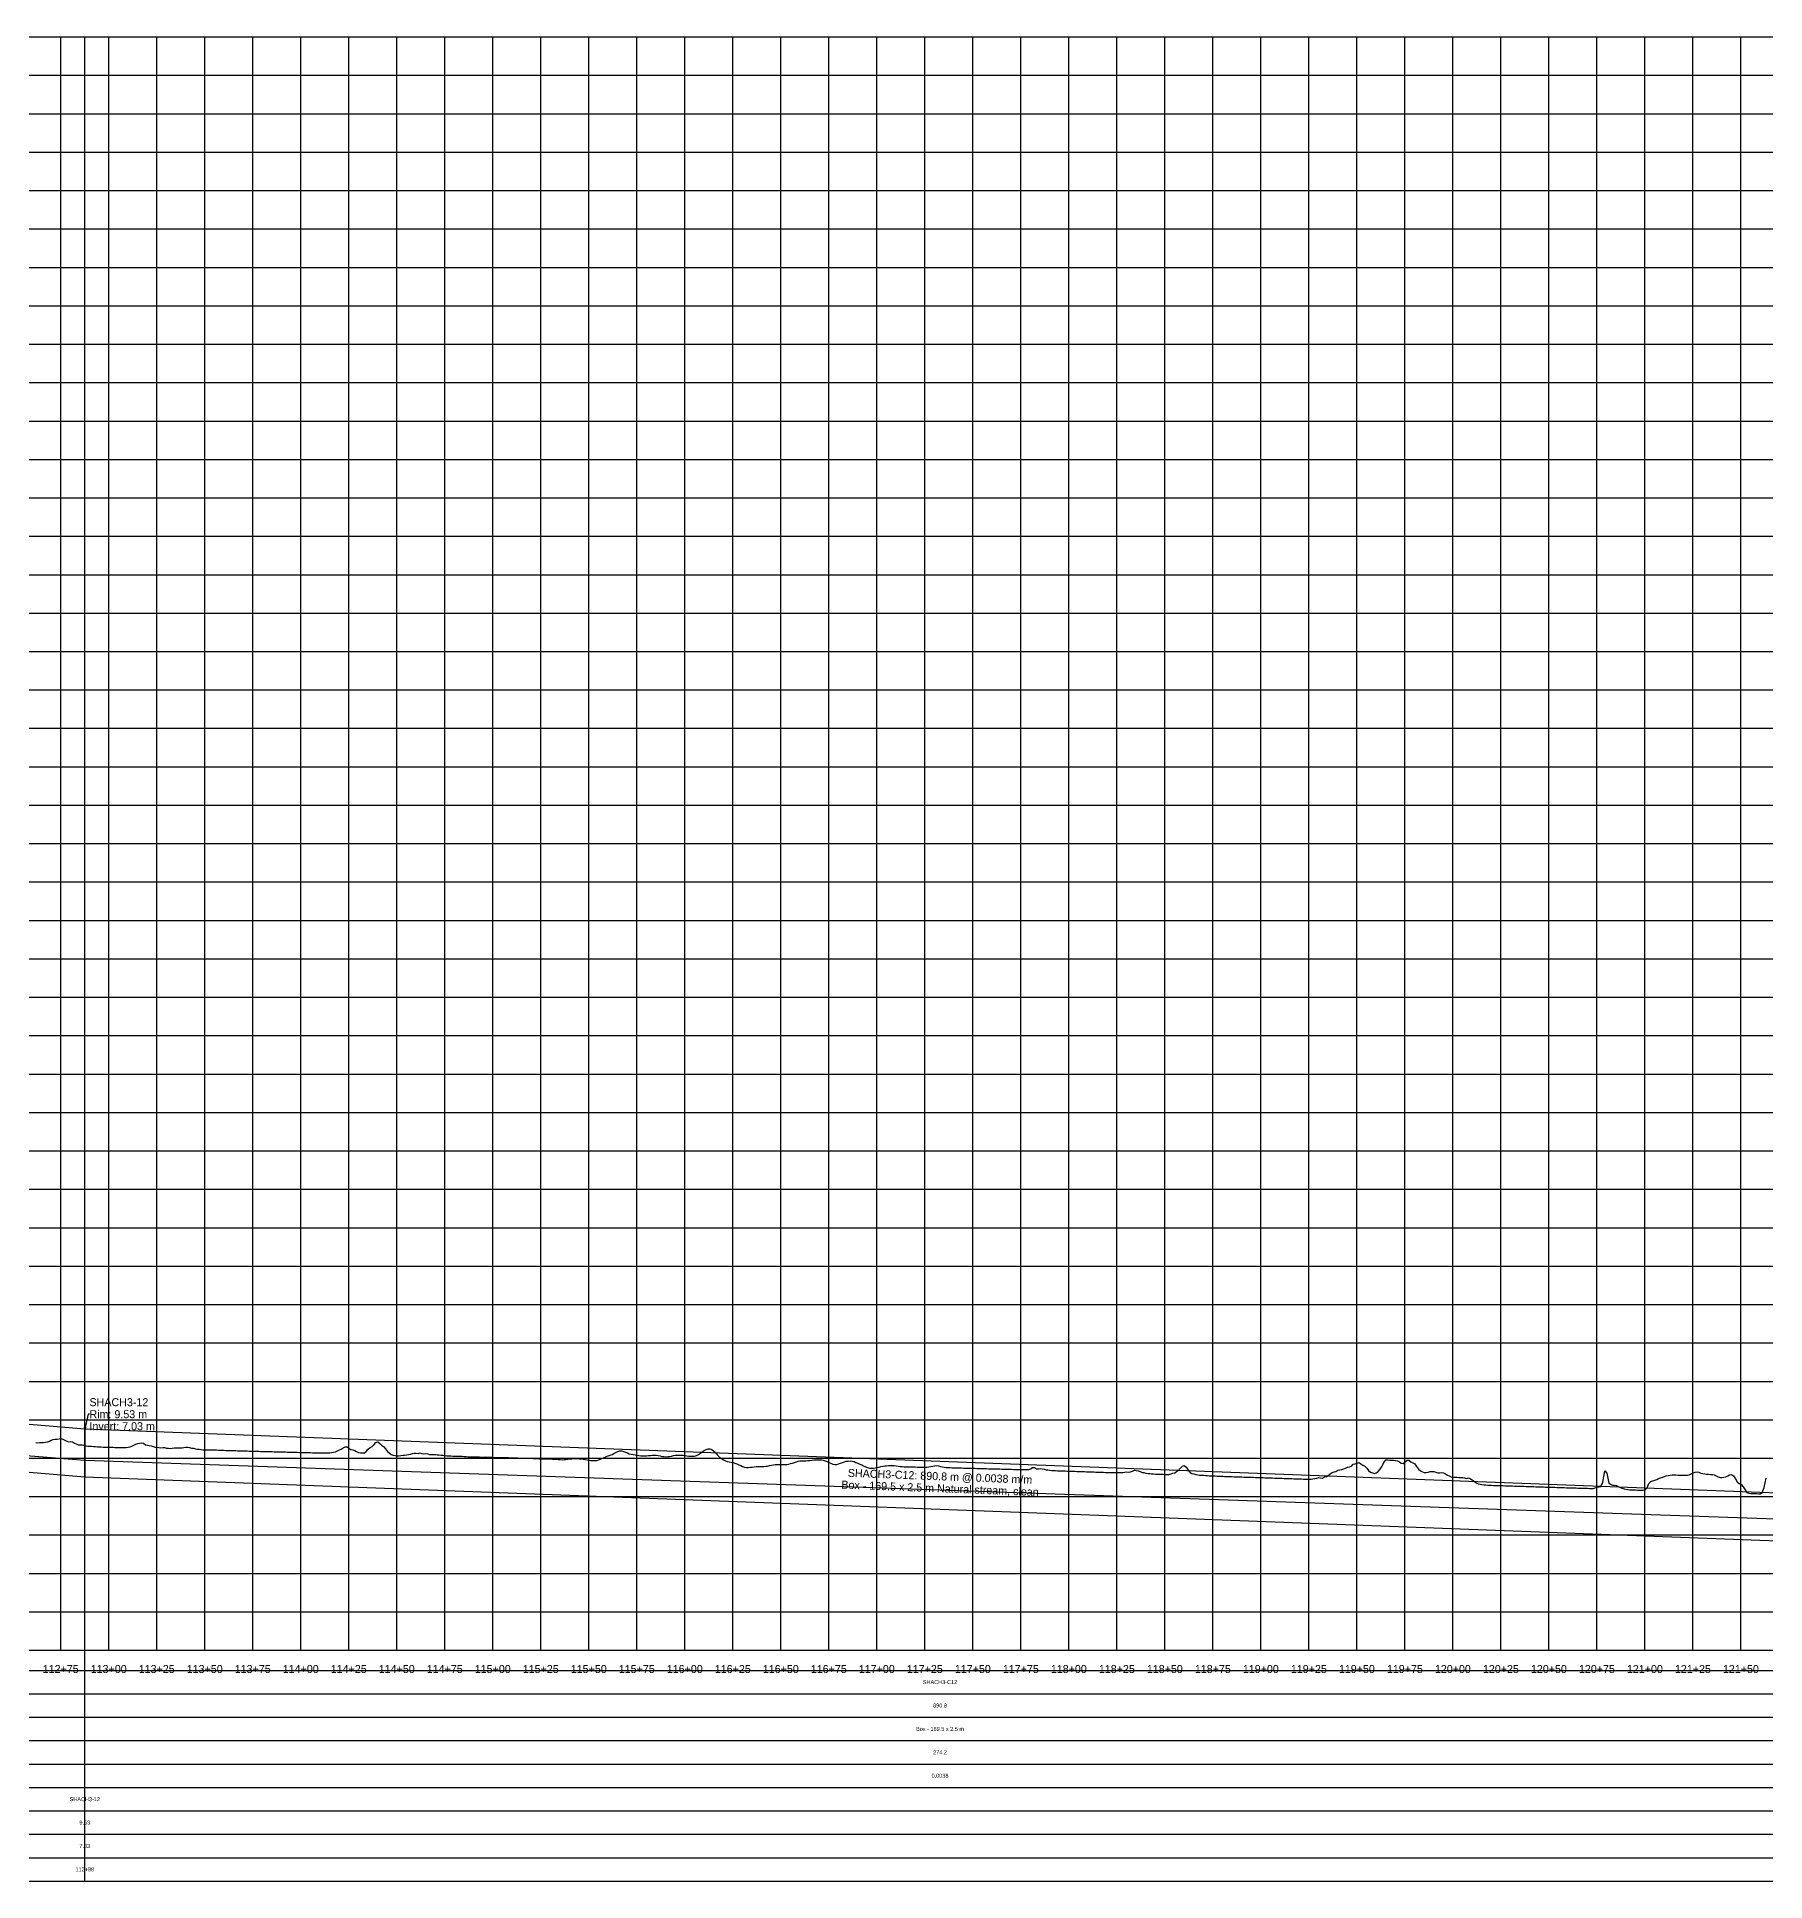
# Model space of a CAD drawing. Extents: x -64 to 13916, y -140 to 832.
# Drawn here: x 11263 to 12163, y -140 to 820 of the extents above; entities that cross this region are included whole.
import ezdxf
from ezdxf.enums import TextEntityAlignment as Align

# ---------------------------------------------------------------- set-up
doc = ezdxf.new("R2010")
doc.units = 0
for name, color, linetype in [('Annotation', 7, 'Continuous'), ('Annotation_Table', 254, 'Continuous'), ('Crown', 7, 'Continuous'), ('Grid', 254, 'Continuous'), ('Grid_Text', 7, 'Continuous'), ('Ground_Elevation', 3, 'Continuous'), ('Hydraulic_Grade', 5, 'Continuous'), ('Invert', 7, 'Continuous'), ('Structure', 7, 'Continuous')]:
    doc.layers.add(name, color=color, linetype=linetype)

msp = doc.modelspace()

# ---------------------------------------------------------------- linework, layer by layer
at = {"layer": 'Annotation', "color": 0}
msp.add_lwpolyline([(11287.55, 95.28), (11287.35, 96.26), (11288.14, 96.08)], close=True, dxfattribs=at)
msp.add_lwpolyline([(11289.99, 102.9), (11289.25, 102.9), (11287.55, 95.28)], dxfattribs=at)
at = {"layer": 'Annotation_Table', "color": 254}
for points in [[(11287.55, -140.21), (11287.55, 820)], [(-25, -30.48), (13899.95, -30.48)], [(-25, -42.67), (13899.95, -42.67)], [(-25, -54.86), (13899.95, -54.86)], [(-25, -67.06), (13899.95, -67.06)], [(-25, -79.25), (13899.95, -79.25)], [(-25, -91.44), (13899.95, -91.44)], [(-25, -103.63), (13899.95, -103.63)], [(-25, -115.82), (13899.95, -115.82)], [(-25, -128.02), (13899.95, -128.02)], [(-25, -140.21), (13899.95, -140.21)]]:
    msp.add_lwpolyline(points, dxfattribs=at)
at = {"layer": 'Crown', "color": 0}
for points in [[(10803.12, 135.81), (11287.55, 95.28)], [(11287.55, 95.28), (11287.55, 95.28)], [(11287.55, 95.28), (12178.32, 61.57)]]:
    msp.add_lwpolyline(points, dxfattribs=at)
at = {"layer": 'Grid', "color": 254}
for points in [[(-25, 820), (13900, 820)], [(11275, -20), (11275, 820)], [(11300, -20), (11300, 820)], [(11325, -20), (11325, 820)], [(11350, -20), (11350, 820)], [(11375, -20), (11375, 820)], [(11400, -20), (11400, 820)], [(11425, -20), (11425, 820)], [(11450, -20), (11450, 820)], [(11475, -20), (11475, 820)], [(11500, -20), (11500, 820)], [(11525, -20), (11525, 820)], [(11550, -20), (11550, 820)], [(11575, -20), (11575, 820)], [(11600, -20), (11600, 820)], [(11625, -20), (11625, 820)], [(11650, -20), (11650, 820)], [(11675, -20), (11675, 820)], [(11700, -20), (11700, 820)], [(11725, -20), (11725, 820)], [(11750, -20), (11750, 820)], [(11775, -20), (11775, 820)], [(11800, -20), (11800, 820)], [(11825, -20), (11825, 820)], [(11850, -20), (11850, 820)], [(11875, -20), (11875, 820)], [(11900, -20), (11900, 820)], [(11925, -20), (11925, 820)], [(11950, -20), (11950, 820)], [(11975, -20), (11975, 820)], [(12000, -20), (12000, 820)], [(12025, -20), (12025, 820)], [(12050, -20), (12050, 820)], [(12075, -20), (12075, 820)], [(12100, -20), (12100, 820)], [(12125, -20), (12125, 820)], [(12150, -20), (12150, 820)], [(-25, 800), (13900, 800)], [(-25, 780), (13900, 780)], [(-25, 760), (13900, 760)], [(-25, 740), (13900, 740)], [(-25, 720), (13900, 720)], [(-25, 700), (13900, 700)], [(-25, 680), (13900, 680)], [(-25, 660), (13900, 660)], [(-25, 640), (13900, 640)], [(-25, 620), (13900, 620)], [(-25, 600), (13900, 600)], [(-25, 580), (13900, 580)], [(-25, 560), (13900, 560)], [(-25, 540), (13900, 540)], [(-25, 520), (13900, 520)], [(-25, 500), (13900, 500)], [(-25, 480), (13900, 480)], [(-25, 460), (13900, 460)], [(-25, 440), (13900, 440)], [(-25, 420), (13900, 420)], [(-25, 400), (13900, 400)], [(-25, 380), (13900, 380)], [(-25, 360), (13900, 360)], [(-25, 340), (13900, 340)], [(-25, 320), (13900, 320)], [(-25, 300), (13900, 300)], [(-25, 280), (13900, 280)], [(-25, 260), (13900, 260)], [(-25, 240), (13900, 240)], [(-25, 220), (13900, 220)], [(-25, 200), (13900, 200)], [(-25, 180), (13900, 180)], [(-25, 160), (13900, 160)], [(-25, 140), (13900, 140)], [(-25, 120), (13900, 120)], [(-25, 100), (13900, 100)], [(-25, 80), (13900, 80)], [(-25, 60), (13900, 60)], [(-25, 40), (13900, 40)], [(-25, 20), (13900, 20)], [(-25, 0), (13900, 0)], [(-25, -20), (13900, -20)]]:
    msp.add_lwpolyline(points, dxfattribs=at)
at = {"layer": 'Ground_Elevation', "color": 3}
msp.add_lwpolyline([(11262.13, 88.08), (11263.13, 88.06), (11264.13, 88.12), (11265.13, 88.16), (11266.13, 88.23), (11267.13, 88.3), (11268.13, 88.47), (11269.13, 88.93), (11270.13, 89.29), (11271.13, 89.71), (11272.13, 89.91), (11273.13, 89.89), (11274.13, 90.02), (11275.13, 90.25), (11276.13, 89.93), (11277.13, 89.41), (11278.13, 88.88), (11279.13, 88.42), (11280.13, 88.63), (11281.13, 88.46), (11282.13, 87.79), (11283.13, 87.52), (11284.13, 87.01), (11285.13, 86.89), (11286.13, 86.91), (11287.13, 86.7), (11288.13, 86.46), (11289.13, 86.3), (11290.13, 86.2), (11291.13, 86.2), (11292.13, 86.15), (11293.13, 86.01), (11294.13, 85.95), (11295.13, 85.88), (11296.13, 85.83), (11297.13, 85.8), (11298.13, 85.77), (11299.13, 85.74), (11300.13, 85.72), (11301.13, 85.69), (11302.13, 85.66), (11303.13, 85.64), (11304.13, 85.62), (11305.13, 85.59), (11306.13, 85.56), (11307.13, 85.54), (11308.13, 85.54), (11309.13, 85.56), (11310.13, 85.68), (11311.13, 85.82), (11312.13, 86.19), (11313.13, 86.78), (11314.13, 87.24), (11315.13, 87.62), (11316.13, 87.86), (11317.13, 88.05), (11318.13, 87.74), (11319.13, 87.03), (11320.13, 86.69), (11321.13, 86.64), (11322.13, 86.4), (11323.13, 86), (11324.13, 85.74), (11325.13, 85.67), (11326.13, 85.6), (11327.13, 85.36), (11328.13, 85.6), (11329.13, 85.5), (11330.13, 85.26), (11331.13, 85.15), (11332.13, 85.09), (11333.13, 85.16), (11334.13, 85.38), (11335.13, 85.36), (11336.13, 85.41), (11337.13, 85.4), (11338.13, 85.43), (11339.13, 85.58), (11340.13, 85.66), (11341.13, 85.66), (11342.13, 85.49), (11343.13, 85.29), (11344.13, 85.16), (11345.13, 84.84), (11346.13, 84.73), (11347.13, 84.68), (11348.13, 84.55), (11349.13, 84.42), (11350.13, 84.39), (11351.13, 84.35), (11352.13, 84.32), (11353.13, 84.33), (11354.13, 84.36), (11355.13, 84.33), (11356.13, 84.29), (11357.13, 84.25), (11358.13, 84.18), (11359.13, 84.12), (11360.13, 84.09), (11361.13, 84.05), (11362.13, 84.03), (11363.13, 84), (11364.13, 83.97), (11365.13, 83.94), (11366.13, 83.92), (11367.13, 83.89), (11368.13, 83.86), (11369.13, 83.83), (11370.13, 83.8), (11371.13, 83.78), (11372.13, 83.75), (11373.13, 83.72), (11374.13, 83.7), (11375.13, 83.67), (11376.13, 83.64), (11377.13, 83.61), (11378.13, 83.59), (11379.13, 83.56), (11380.13, 83.54), (11381.13, 83.51), (11382.13, 83.48), (11383.13, 83.45), (11384.13, 83.43), (11385.13, 83.4), (11386.13, 83.38), (11387.13, 83.35), (11388.13, 83.33), (11389.13, 83.3), (11390.13, 83.27), (11391.13, 83.25), (11392.13, 83.23), (11393.13, 83.2), (11394.13, 83.18), (11395.13, 83.14), (11396.13, 83.11), (11397.13, 83.09), (11398.13, 83.06), (11399.13, 83.03), (11400.13, 83.01), (11401.13, 82.98), (11402.13, 82.96), (11403.13, 82.93), (11404.13, 82.9), (11405.13, 82.88), (11406.13, 82.85), (11407.13, 82.82), (11408.13, 82.8), (11409.13, 82.77), (11410.13, 82.74), (11411.13, 82.72), (11412.13, 82.73), (11413.13, 82.8), (11414.13, 82.73), (11415.13, 82.77), (11416.13, 82.94), (11417.13, 83.07), (11418.13, 83.29), (11419.13, 83.88), (11420.13, 84.39), (11421.13, 84.76), (11422.13, 85.41), (11423.13, 85.9), (11424.13, 85.84), (11425.13, 85.17), (11426.13, 84.51), (11427.13, 84.4), (11428.13, 83.99), (11429.13, 83.5), (11430.13, 83.03), (11431.13, 82.81), (11432.13, 82.81), (11433.13, 82.84), (11434.13, 83.54), (11435.13, 84.71), (11436.13, 85.54), (11437.13, 86.1), (11438.13, 87), (11439.13, 88.21), (11440.13, 88.43), (11441.13, 87.71), (11442.13, 86.79), (11443.13, 86.15), (11444.13, 84.79), (11445.13, 83.52), (11446.13, 82.73), (11447.13, 81.98), (11448.13, 81.5), (11449.13, 81.31), (11450.13, 81.19), (11451.13, 81.15), (11452.13, 81.35), (11453.13, 81.48), (11454.13, 81.63), (11455.13, 81.8), (11456.13, 81.98), (11457.13, 82.14), (11458.13, 82.48), (11459.13, 82.64), (11460.13, 82.59), (11461.13, 82.49), (11462.13, 82.74), (11463.13, 82.5), (11464.13, 82.28), (11465.13, 82.38), (11466.13, 82.33), (11467.13, 81.96), (11468.13, 81.83), (11469.13, 81.95), (11470.13, 81.97), (11471.13, 81.79), (11472.13, 81.71), (11473.13, 81.65), (11474.13, 81.61), (11475.13, 81.34), (11476.13, 81.27), (11477.13, 81.26), (11478.13, 81.16), (11479.13, 81.12), (11480.13, 81.06), (11481.13, 81.01), (11482.13, 80.96), (11483.13, 81), (11484.13, 80.98), (11485.13, 80.91), (11486.13, 80.84), (11487.13, 80.78), (11488.13, 80.77), (11489.13, 80.74), (11490.13, 80.69), (11491.13, 80.65), (11492.13, 80.68), (11493.13, 80.62), (11494.13, 80.55), (11495.13, 80.59), (11496.13, 80.62), (11497.13, 80.59), (11498.13, 80.52), (11499.13, 80.53), (11500.13, 80.5), (11501.13, 80.43), (11502.13, 80.42), (11503.13, 80.43), (11504.13, 80.39), (11505.13, 80.3), (11506.13, 80.29), (11507.13, 80.31), (11508.13, 80.27), (11509.13, 80.21), (11510.13, 80.2), (11511.13, 80.16), (11512.13, 80.12), (11513.13, 80.11), (11514.13, 80.06), (11515.13, 80.02), (11516.13, 80), (11517.13, 80.01), (11518.13, 79.98), (11519.13, 79.96), (11520.13, 79.93), (11521.13, 79.89), (11522.13, 79.85), (11523.13, 79.78), (11524.13, 79.74), (11525.13, 79.71), (11526.13, 79.68), (11527.13, 79.66), (11528.13, 79.64), (11529.13, 79.61), (11530.13, 79.58), (11531.13, 79.54), (11532.13, 79.51), (11533.13, 79.47), (11534.13, 79.33), (11535.13, 79.23), (11536.13, 79.21), (11537.13, 79.26), (11538.13, 79.33), (11539.13, 79.44), (11540.13, 79.6), (11541.13, 79.71), (11542.13, 79.77), (11543.13, 79.8), (11544.13, 79.77), (11545.13, 79.72), (11546.13, 79.68), (11547.13, 79.55), (11548.13, 79.38), (11549.13, 79.15), (11550.13, 78.9), (11551.13, 78.71), (11552.13, 78.71), (11553.13, 78.74), (11554.13, 78.84), (11555.13, 79.12), (11556.13, 79.53), (11557.13, 79.95), (11558.13, 80.36), (11559.13, 80.79), (11560.13, 81.15), (11561.13, 81.52), (11562.13, 81.96), (11563.13, 82.47), (11564.13, 82.98), (11565.13, 83.45), (11566.13, 83.74), (11567.13, 83.75), (11568.13, 83.56), (11569.13, 83.21), (11570.13, 82.73), (11571.13, 82.32), (11572.13, 82.05), (11573.13, 81.9), (11574.13, 81.77), (11575.13, 81.6), (11576.13, 81.44), (11577.13, 81.3), (11578.13, 81.23), (11579.13, 81.21), (11580.13, 81.25), (11581.13, 81.34), (11582.13, 81.45), (11583.13, 81.54), (11584.13, 81.59), (11585.13, 81.53), (11586.13, 81.39), (11587.13, 81.16), (11588.13, 80.94), (11589.13, 80.79), (11590.13, 80.75), (11591.13, 80.82), (11592.13, 80.95), (11593.13, 81.12), (11594.13, 81.31), (11595.13, 81.48), (11596.13, 81.6), (11597.13, 81.65), (11598.13, 81.62), (11599.13, 81.51), (11600.13, 81.35), (11601.13, 81.19), (11602.13, 81.06), (11603.13, 80.97), (11604.13, 80.96), (11605.13, 81.07), (11606.13, 81.38), (11607.13, 81.91), (11608.13, 82.6), (11609.13, 83.36), (11610.13, 84.02), (11611.13, 84.56), (11612.13, 84.9), (11613.13, 84.92), (11614.13, 84.51), (11615.13, 83.73), (11616.13, 82.7), (11617.13, 81.6), (11618.13, 80.59), (11619.13, 79.76), (11620.13, 79.09), (11621.13, 78.59), (11622.13, 78.3), (11623.13, 78.14), (11624.13, 77.99), (11625.13, 77.76), (11626.13, 77.44), (11627.13, 77.05), (11628.13, 76.6), (11629.13, 76.13), (11630.13, 75.71), (11631.13, 75.36), (11632.13, 75.18), (11633.13, 75.17), (11634.13, 75.28), (11635.13, 75.38), (11636.13, 75.5), (11637.13, 75.62), (11638.13, 75.66), (11639.13, 75.67), (11640.13, 75.66), (11641.13, 75.7), (11642.13, 75.79), (11643.13, 75.91), (11644.13, 76.1), (11645.13, 76.37), (11646.13, 76.61), (11647.13, 76.73), (11648.13, 76.77), (11649.13, 76.73), (11650.13, 76.66), (11651.13, 76.62), (11652.13, 76.66), (11653.13, 76.75), (11654.13, 76.91), (11655.13, 77.14), (11656.13, 77.47), (11657.13, 77.83), (11658.13, 78.17), (11659.13, 78.45), (11660.13, 78.6), (11661.13, 78.69), (11662.13, 78.69), (11663.13, 78.69), (11664.13, 78.71), (11665.13, 78.82), (11666.13, 78.96), (11667.13, 79.1), (11668.13, 79.14), (11669.13, 79.14), (11670.13, 79.11), (11671.13, 79.08), (11672.13, 78.94), (11673.13, 78.67), (11674.13, 78.27), (11675.13, 77.81), (11676.13, 77.35), (11677.13, 76.96), (11678.13, 76.75), (11679.13, 76.76), (11680.13, 77.01), (11681.13, 77.36), (11682.13, 77.75), (11683.13, 78.11), (11684.13, 78.37), (11685.13, 78.52), (11686.13, 78.54), (11687.13, 78.45), (11688.13, 78.21), (11689.13, 77.81), (11690.13, 77.36), (11691.13, 76.92), (11692.13, 76.47), (11693.13, 76), (11694.13, 75.5), (11695.13, 75.09), (11696.13, 74.83), (11697.13, 74.72), (11698.13, 74.79), (11699.13, 74.94), (11700.13, 75.14), (11701.13, 75.37), (11702.13, 75.61), (11703.13, 75.81), (11704.13, 75.95), (11705.13, 76.08), (11706.13, 76.17), (11707.13, 76.21), (11708.13, 76.2), (11709.13, 76.15), (11710.13, 76.04), (11711.13, 75.88), (11712.13, 75.71), (11713.13, 75.58), (11714.13, 75.51), (11715.13, 75.5), (11716.13, 75.49), (11717.13, 75.46), (11718.13, 75.45), (11719.13, 75.42), (11720.13, 75.41), (11721.13, 75.39), (11722.13, 75.38), (11723.13, 75.39), (11724.13, 75.36), (11725.13, 75.35), (11726.13, 75.4), (11727.13, 75.57), (11728.13, 75.7), (11729.13, 75.8), (11730.13, 75.97), (11731.13, 76.11), (11732.13, 75.98), (11733.13, 75.7), (11734.13, 75.49), (11735.13, 75.33), (11736.13, 75.21), (11737.13, 75.14), (11738.13, 75.08), (11739.13, 75.04), (11740.13, 75.02), (11741.13, 75), (11742.13, 74.99), (11743.13, 74.95), (11744.13, 74.9), (11745.13, 74.88), (11746.13, 74.85), (11747.13, 74.82), (11748.13, 74.8), (11749.13, 74.76), (11750.13, 74.74), (11751.13, 74.72), (11752.13, 74.69), (11753.13, 74.66), (11754.13, 74.63), (11755.13, 74.6), (11756.13, 74.58), (11757.13, 74.55), (11758.13, 74.52), (11759.13, 74.5), (11760.13, 74.47), (11761.13, 74.45), (11762.13, 74.42), (11763.13, 74.4), (11764.13, 74.38), (11765.13, 74.35), (11766.13, 74.32), (11767.13, 74.29), (11768.13, 74.26), (11769.13, 74.24), (11770.13, 74.21), (11771.13, 74.18), (11772.13, 74.15), (11773.13, 74.13), (11774.13, 74.1), (11775.13, 74.08), (11776.13, 74.05), (11777.13, 74.03), (11778.13, 74.05), (11779.13, 74.15), (11780.13, 74.52), (11781.13, 75.22), (11782.13, 75.13), (11783.13, 74.43), (11784.13, 74.48), (11785.13, 74.56), (11786.13, 74.45), (11787.13, 74.21), (11788.13, 73.99), (11789.13, 73.85), (11790.13, 73.75), (11791.13, 73.65), (11792.13, 73.57), (11793.13, 73.51), (11794.13, 73.48), (11795.13, 73.44), (11796.13, 73.41), (11797.13, 73.37), (11798.13, 73.33), (11799.13, 73.29), (11800.13, 73.26), (11801.13, 73.23), (11802.13, 73.19), (11803.13, 73.16), (11804.13, 73.12), (11805.13, 73.09), (11806.13, 73.06), (11807.13, 73.02), (11808.13, 72.99), (11809.13, 72.96), (11810.13, 72.91), (11811.13, 72.88), (11812.13, 72.85), (11813.13, 72.81), (11814.13, 72.77), (11815.13, 72.74), (11816.13, 72.72), (11817.13, 72.69), (11818.13, 72.65), (11819.13, 72.61), (11820.13, 72.59), (11821.13, 72.56), (11822.13, 72.54), (11823.13, 72.5), (11824.13, 72.48), (11825.13, 72.48), (11826.13, 72.46), (11827.13, 72.49), (11828.13, 72.58), (11829.13, 72.79), (11830.13, 72.8), (11831.13, 72.74), (11832.13, 72.89), (11833.13, 73.22), (11834.13, 73.68), (11835.13, 73.64), (11836.13, 73.38), (11837.13, 73.11), (11838.13, 72.62), (11839.13, 72.51), (11840.13, 72.24), (11841.13, 72.01), (11842.13, 71.94), (11843.13, 71.86), (11844.13, 71.79), (11845.13, 71.75), (11846.13, 71.71), (11847.13, 71.67), (11848.13, 71.64), (11849.13, 71.6), (11850.13, 71.58), (11851.13, 71.56), (11852.13, 71.57), (11853.13, 71.8), (11854.13, 72.17), (11855.13, 72.44), (11856.13, 73.05), (11857.13, 73.8), (11858.13, 74.73), (11859.13, 75.87), (11860.13, 76.24), (11861.13, 75.26), (11862.13, 73.76), (11863.13, 72.58), (11864.13, 72.06), (11865.13, 71.82), (11866.13, 71.58), (11867.13, 71.33), (11868.13, 71.2), (11869.13, 71.14), (11870.13, 71.1), (11871.13, 71.05), (11872.13, 70.93), (11873.13, 70.85), (11874.13, 70.81), (11875.13, 70.79), (11876.13, 70.75), (11877.13, 70.69), (11878.13, 70.66), (11879.13, 70.62), (11880.13, 70.58), (11881.13, 70.54), (11882.13, 70.5), (11883.13, 70.47), (11884.13, 70.44), (11885.13, 70.4), (11886.13, 70.36), (11887.13, 70.33), (11888.13, 70.29), (11889.13, 70.26), (11890.13, 70.23), (11891.13, 70.19), (11892.13, 70.16), (11893.13, 70.13), (11894.13, 70.09), (11895.13, 70.06), (11896.13, 70.03), (11897.13, 69.99), (11898.13, 69.96), (11899.13, 69.92), (11900.13, 69.89), (11901.13, 69.85), (11902.13, 69.82), (11903.13, 69.79), (11904.13, 69.75), (11905.13, 69.72), (11906.13, 69.69), (11907.13, 69.66), (11908.13, 69.63), (11909.13, 69.6), (11910.13, 69.56), (11911.13, 69.53), (11912.13, 69.5), (11913.13, 69.46), (11914.13, 69.42), (11915.13, 69.39), (11916.13, 69.35), (11917.13, 69.32), (11918.13, 69.28), (11919.13, 69.25), (11920.13, 69.22), (11921.13, 69.18), (11922.13, 69.15), (11923.13, 69.12), (11924.13, 69.09), (11925.13, 69.07), (11926.13, 69.12), (11927.13, 69.18), (11928.13, 69.36), (11929.13, 69.62), (11930.13, 69.91), (11931.13, 69.7), (11932.13, 69.56), (11933.13, 70.27), (11934.13, 70.52), (11935.13, 70.99), (11936.13, 71.81), (11937.13, 72.54), (11938.13, 72.81), (11939.13, 73.08), (11940.13, 73.73), (11941.13, 73.95), (11942.13, 74.09), (11943.13, 74.49), (11944.13, 74.84), (11945.13, 75.27), (11946.13, 75.43), (11947.13, 75.92), (11948.13, 76.87), (11949.13, 77), (11950.13, 77.32), (11951.13, 77.71), (11952.13, 77.09), (11953.13, 76.42), (11954.13, 75.85), (11955.13, 74.78), (11956.13, 73.56), (11957.13, 72.78), (11958.13, 72.3), (11959.13, 72.07), (11960.13, 72.3), (11961.13, 73.05), (11962.13, 74.29), (11963.13, 75.92), (11964.13, 77.78), (11965.13, 79.06), (11966.13, 79.2), (11967.13, 78.99), (11968.13, 78.94), (11969.13, 78.99), (11970.13, 78.85), (11971.13, 78.55), (11972.13, 78.02), (11973.13, 77.38), (11974.13, 77.3), (11975.13, 78.12), (11976.13, 78.94), (11977.13, 79.03), (11978.13, 78.13), (11979.13, 77.62), (11980.13, 77.01), (11981.13, 75.71), (11982.13, 74.24), (11983.13, 73.35), (11984.13, 72.8), (11985.13, 72.46), (11986.13, 72.49), (11987.13, 72.75), (11988.13, 73), (11989.13, 73.08), (11990.13, 72.98), (11991.13, 72.77), (11992.13, 72.43), (11993.13, 72.43), (11994.13, 72.59), (11995.13, 72.36), (11996.13, 71.85), (11997.13, 71.22), (11998.13, 70.85), (11999.13, 70.21), (12000.13, 70.08), (12001.13, 70.17), (12002.13, 70.14), (12003.13, 70), (12004.13, 69.94), (12005.13, 69.93), (12006.13, 69.75), (12007.13, 69.38), (12008.13, 69.73), (12009.13, 69.26), (12010.13, 68.7), (12011.13, 68.05), (12012.13, 67.18), (12013.13, 66.57), (12014.13, 66.4), (12015.13, 66.33), (12016.13, 66.11), (12017.13, 66.05), (12018.13, 65.96), (12019.13, 65.92), (12020.13, 65.88), (12021.13, 65.85), (12022.13, 65.82), (12023.13, 65.78), (12024.13, 65.75), (12025.13, 65.71), (12026.13, 65.69), (12027.13, 65.65), (12028.13, 65.62), (12029.13, 65.58), (12030.13, 65.55), (12031.13, 65.52), (12032.13, 65.49), (12033.13, 65.46), (12034.13, 65.43), (12035.13, 65.39), (12036.13, 65.37), (12037.13, 65.35), (12038.13, 65.33), (12039.13, 65.29), (12040.13, 65.24), (12041.13, 65.21), (12042.13, 65.17), (12043.13, 65.14), (12044.13, 65.11), (12045.13, 65.07), (12046.13, 65.04), (12047.13, 65.01), (12048.13, 64.97), (12049.13, 64.95), (12050.13, 64.91), (12051.13, 64.88), (12052.13, 64.85), (12053.13, 64.82), (12054.13, 64.79), (12055.13, 64.77), (12056.13, 64.72), (12057.13, 64.7), (12058.13, 64.69), (12059.13, 64.63), (12060.13, 64.6), (12061.13, 64.56), (12062.13, 64.53), (12063.13, 64.5), (12064.13, 64.49), (12065.13, 64.44), (12066.13, 64.46), (12067.13, 64.43), (12068.13, 64.39), (12069.13, 64.35), (12070.13, 64.32), (12071.13, 64.28), (12072.13, 64.22), (12073.13, 64.29), (12074.13, 64.47), (12075.13, 64.84), (12076.13, 65.14), (12077.13, 65.27), (12078.13, 67.47), (12079.13, 73.36), (12080.13, 72.14), (12081.13, 67.07), (12082.13, 66.5), (12083.13, 65.87), (12084.13, 65.99), (12085.13, 65.72), (12086.13, 65.24), (12087.13, 64.68), (12088.13, 64.3), (12089.13, 64.1), (12090.13, 63.87), (12091.13, 63.64), (12092.13, 63.55), (12093.13, 63.52), (12094.13, 63.48), (12095.13, 63.46), (12096.13, 63.42), (12097.13, 63.41), (12098.13, 63.4), (12099.13, 63.41), (12100.13, 63.53), (12101.13, 64.6), (12102.13, 66.8), (12103.13, 67.81), (12104.13, 68.24), (12105.13, 68.6), (12106.13, 68.97), (12107.13, 69.36), (12108.13, 69.73), (12109.13, 70.09), (12110.13, 70.42), (12111.13, 70.72), (12112.13, 70.98), (12113.13, 71.19), (12114.13, 71.31), (12115.13, 71.33), (12116.13, 71.26), (12117.13, 71.2), (12118.13, 71.23), (12119.13, 71.16), (12120.13, 71.12), (12121.13, 71.13), (12122.13, 71.18), (12123.13, 71.38), (12124.13, 71.76), (12125.13, 72.3), (12126.13, 72.7), (12127.13, 72.85), (12128.13, 72.65), (12129.13, 72.27), (12130.13, 72.01), (12131.13, 71.8), (12132.13, 71.75), (12133.13, 71.64), (12134.13, 71.57), (12135.13, 71.53), (12136.13, 71.28), (12137.13, 70.77), (12138.13, 70.3), (12139.13, 70.01), (12140.13, 69.96), (12141.13, 70.04), (12142.13, 70.27), (12143.13, 70.72), (12144.13, 71.26), (12145.13, 71.55), (12146.13, 70.85), (12147.13, 69.17), (12148.13, 67.6), (12149.13, 66.77), (12150.13, 66.26), (12151.13, 65.13), (12152.13, 63.44), (12153.13, 62.08), (12154.13, 61.73), (12155.13, 61.66), (12156.13, 61.62), (12157.13, 61.58), (12158.13, 61.54), (12159.13, 61.5), (12160.13, 61.5), (12161.13, 62.1), (12162.13, 64.81), (12163.13, 69.65)], dxfattribs=at)
at = {"layer": 'Hydraulic_Grade', "color": 5}
for points in [[(10803.12, 117.67), (11287.55, 78.99)], [(11287.55, 78.99), (11287.55, 78.99)], [(11287.55, 78.99), (12178.32, 48.06)]]:
    msp.add_lwpolyline(points, dxfattribs=at)
at = {"layer": 'Invert', "color": 0}
for points in [[(10803.12, 110.81), (11287.55, 70.28)], [(11287.55, 70.28), (11287.55, 70.28)], [(11287.55, 70.28), (12178.32, 36.57)]]:
    msp.add_lwpolyline(points, dxfattribs=at)
at = {"layer": 'Structure', "color": 0}
msp.add_lwpolyline([(11287.55, 95.28), (11287.55, 70.28)], dxfattribs=at)
msp.add_lwpolyline([(11287.55, 95.28), (11287.55, 70.28)], dxfattribs=at)

# ---------------------------------------------------------------- texts
at = {"layer": 'Annotation', "color": 0}
for s, height, p in [('SHACH3-12', 4.167, (11289.99, 109.15)), ('Rim: 9.53 m', 4.1667, (11289.99, 102.9)), ('Invert: 7.03 m', 4.1667, (11289.99, 96.65))]:
    msp.add_text(s, height=height, dxfattribs=at).set_placement(p, align=Align.MIDDLE_LEFT)
for s, p in [('Box - 169.5 x 2.5 m Natural stream, clean', (11732.93, 64.31)), ('SHACH3-C12: 890.8 m @ 0.0038 m/m', (11732.93, 70.56))]:
    msp.add_text(s, height=4.1667, rotation=357.83276, dxfattribs=at).set_placement(p, align=Align.MIDDLE_CENTER)
at = {"layer": 'Annotation_Table', "color": 0}
for s, height, p in [('SHACH3-C12', 2.083, (11732.93, -36.58)), ('890.8', 2.083, (11732.93, -48.77)), ('Box - 169.5 x 2.5 m', 2.0833, (11732.93, -60.96)), ('274.2', 2.083, (11732.93, -73.15)), ('0.0038', 2.083, (11732.93, -85.34)), ('SHACH3-12', 2.083, (11287.55, -97.54)), ('9.53', 2.083, (11287.55, -109.73)), ('7.03', 2.083, (11287.55, -121.92)), ('112+88', 2.083, (11287.55, -134.11))]:
    msp.add_text(s, height=height, dxfattribs=at).set_placement(p, align=Align.MIDDLE_CENTER)
at = {"layer": 'Grid_Text', "color": 0}
for s, p in [('112+75', (11275, -27.7)), ('113+00', (11300, -27.7)), ('113+25', (11325, -27.7)), ('113+50', (11350, -27.7)), ('113+75', (11375, -27.7)), ('114+00', (11400, -27.7)), ('114+25', (11425, -27.7)), ('114+50', (11450, -27.7)), ('114+75', (11475, -27.7)), ('115+00', (11500, -27.7)), ('115+25', (11525, -27.7)), ('115+50', (11550, -27.7)), ('115+75', (11575, -27.7)), ('116+00', (11600, -27.7)), ('116+25', (11625, -27.7)), ('116+50', (11650, -27.7)), ('116+75', (11675, -27.7)), ('117+00', (11700, -27.7)), ('117+25', (11725, -27.7)), ('117+50', (11750, -27.7)), ('117+75', (11775, -27.7)), ('118+00', (11800, -27.7)), ('118+25', (11825, -27.7)), ('118+50', (11850, -27.7)), ('118+75', (11875, -27.7)), ('119+00', (11900, -27.7)), ('119+25', (11925, -27.7)), ('119+50', (11950, -27.7)), ('119+75', (11975, -27.7)), ('120+00', (12000, -27.7)), ('120+25', (12025, -27.7)), ('120+50', (12050, -27.7)), ('120+75', (12075, -27.7)), ('121+00', (12100, -27.7)), ('121+25', (12125, -27.7)), ('121+50', (12150, -27.7))]:
    msp.add_text(s, height=4.167, dxfattribs=at).set_placement(p, align=Align.TOP_CENTER)

doc.saveas('drawing.dxf')
